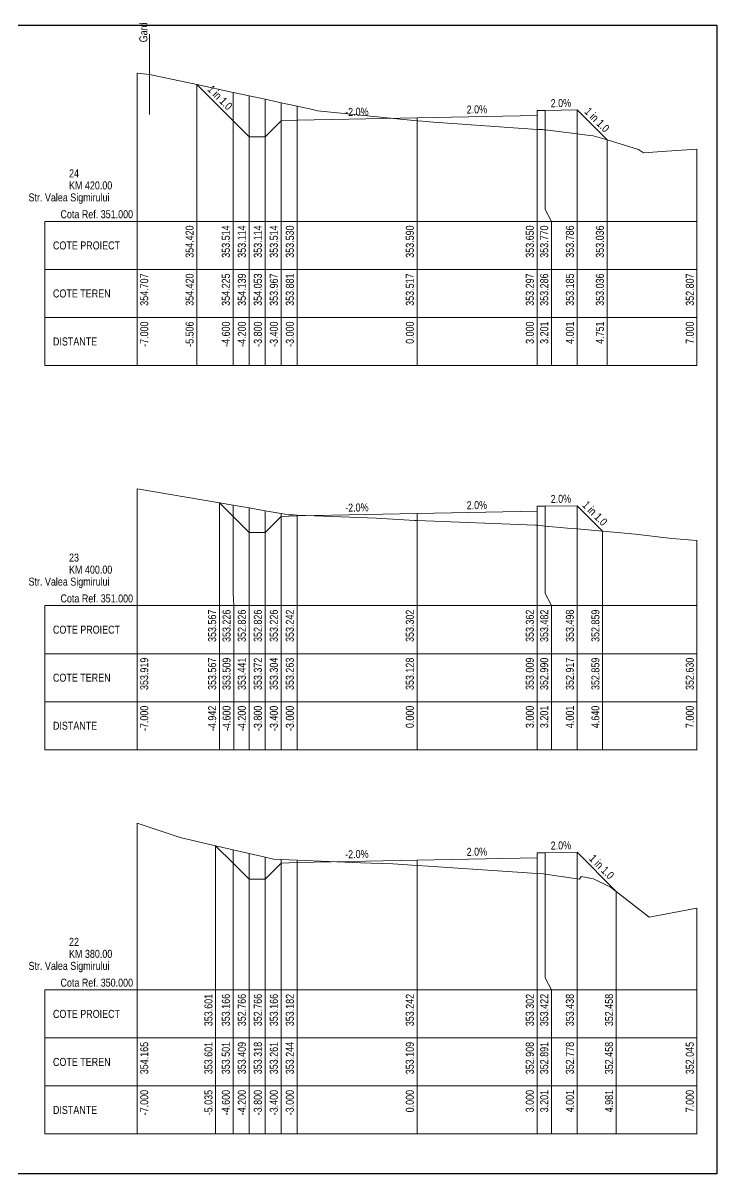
# Model space of a CAD drawing. Extents: x 1 to 634, y 0 to 594.
# Drawn here: x 217.15 to 234.5, y 0 to 28.76 of the extents above; entities that cross this region are included whole.
import ezdxf
from ezdxf.enums import TextEntityAlignment as Align

# ---------------------------------------------------------------- set-up
doc = ezdxf.new("R2010")
doc.units = 0
doc.header["$MEASUREMENT"] = 0
doc.layers.add('ARD-No Plot', color=1, linetype='Continuous', lineweight=0, plot=False)
for name, color, linetype, lineweight in [('Cartus', 7, 'Continuous', 0), ('DESIGN-TEXT', 7, 'Continuous', 0), ('EXISTING-TEXT', 7, 'Continuous', 0), ('LINES', 7, 'Continuous', 0), ('Text', 7, 'Continuous', 0), ('X-RL', 7, 'Continuous', 0), ('XPLOT-DESIGN', 5, 'Continuous', 0), ('XPLOT-EXISTING', 3, 'Continuous', 0), ('XPLOT-GRADE', 7, 'Continuous', 0), ('XPLOT-KM', 7, 'Continuous', 0), ('XPLOT-TITLE', 7, 'Continuous', 0)]:
    doc.layers.add(name, color=color, linetype=linetype, lineweight=lineweight)
doc.styles.add('$4$$0$Arial', font='arial.ttf', dxfattribs={"width": 0.8})

# ---------------------------------------------------------------- blocks, each defined once
blk = doc.blocks.new('$3$$0$A3_TRANSV_ALIN_TIRENA')
at = {"layer": ''}
blk.add_lwpolyline([(0, 0), (0, 287), (345, 287), (345, 0)], close=True, dxfattribs=at)

msp = doc.modelspace()

# ---------------------------------------------------------------- linework, layer by layer
at = {"layer": 'LINES'}
for p, q in [((220.309, 28.475), (220.309, 26.475)), ((220, 24.1), (220, 27.507)), ((220, 24.1), (220, 27.507)), ((221.494, 24.1), (221.494, 27.22)), ((221.494, 24.1), (221.494, 27.22)), ((221.494, 24.1), (221.494, 27.22)), ((222.4, 24.1), (222.4, 27.025)), ((222.4, 24.1), (222.4, 27.025)), ((222.4, 24.1), (222.4, 27.025)), ((222.8, 24.1), (222.8, 26.939)), ((222.8, 24.1), (222.8, 26.939)), ((222.8, 24.1), (222.8, 26.939)), ((223.2, 24.1), (223.2, 26.853)), ((223.2, 24.1), (223.2, 26.853)), ((223.2, 24.1), (223.2, 26.853)), ((223.6, 24.1), (223.6, 26.767)), ((223.6, 24.1), (223.6, 26.767)), ((223.6, 24.1), (223.6, 26.767)), ((224, 24.1), (224, 26.681)), ((224, 24.1), (224, 26.681)), ((224, 24.1), (224, 26.681)), ((230.201, 24.1), (230.201, 26.57)), ((230.201, 24.1), (230.201, 26.57)), ((230.201, 24.1), (230.201, 26.57)), ((231.001, 24.1), (231.001, 26.586)), ((231.001, 24.1), (231.001, 26.586)), ((231.001, 24.1), (231.001, 26.586)), ((227, 24.1), (227, 26.39)), ((227, 24.1), (227, 26.39)), ((227, 24.1), (227, 26.39)), ((230, 24.1), (230, 26.45)), ((230, 24.1), (230, 26.45)), ((230, 24.1), (230, 26.45)), ((231.751, 24.1), (231.751, 25.836)), ((231.751, 24.1), (231.751, 25.836)), ((231.751, 24.1), (231.751, 25.836)), ((234, 24.1), (234, 25.607)), ((234, 24.1), (234, 25.607)), ((220, 23.8), (220, 24.1)), ((220, 23.8), (220, 24.1)), ((221.494, 23.8), (221.494, 24.1)), ((221.494, 23.8), (221.494, 24.1)), ((221.494, 23.8), (221.494, 24.1)), ((222.4, 23.8), (222.4, 24.1)), ((222.4, 23.8), (222.4, 24.1)), ((222.4, 23.8), (222.4, 24.1)), ((222.8, 23.8), (222.8, 24.1)), ((222.8, 23.8), (222.8, 24.1)), ((222.8, 23.8), (222.8, 24.1)), ((223.2, 23.8), (223.2, 24.1)), ((223.2, 23.8), (223.2, 24.1)), ((223.2, 23.8), (223.2, 24.1)), ((223.6, 23.8), (223.6, 24.1)), ((223.6, 23.8), (223.6, 24.1)), ((223.6, 23.8), (223.6, 24.1)), ((224, 23.8), (224, 24.1)), ((224, 23.8), (224, 24.1)), ((224, 23.8), (224, 24.1)), ((227, 23.8), (227, 24.1)), ((227, 23.8), (227, 24.1)), ((227, 23.8), (227, 24.1)), ((230, 23.8), (230, 24.1)), ((230, 23.8), (230, 24.1)), ((230, 23.8), (230, 24.1)), ((230.36, 23.8), (230.201, 24.1)), ((230.36, 23.8), (230.201, 24.1)), ((230.36, 23.8), (230.201, 24.1)), ((231.001, 23.8), (231.001, 24.1)), ((231.001, 23.8), (231.001, 24.1)), ((231.001, 23.8), (231.001, 24.1)), ((231.751, 23.8), (231.751, 24.1)), ((231.751, 23.8), (231.751, 24.1)), ((231.751, 23.8), (231.751, 24.1)), ((234, 23.8), (234, 24.1)), ((234, 23.8), (234, 24.1)), ((217.698, 22.6), (217.698, 23.8)), ((217.698, 23.8), (220, 23.8)), ((220, 20.2), (220, 23.8)), ((220, 20.2), (220, 23.8)), ((220, 20.2), (220, 23.8)), ((220, 23.8), (234, 23.8)), ((221.494, 20.2), (221.494, 23.8)), ((221.494, 20.2), (221.494, 23.8)), ((221.494, 20.2), (221.494, 23.8)), ((222.4, 20.2), (222.4, 23.8)), ((222.4, 20.2), (222.4, 23.8)), ((222.4, 20.2), (222.4, 23.8)), ((222.8, 20.2), (222.8, 23.8)), ((222.8, 20.2), (222.8, 23.8)), ((222.8, 20.2), (222.8, 23.8)), ((223.2, 20.2), (223.2, 23.8)), ((223.2, 20.2), (223.2, 23.8)), ((223.2, 20.2), (223.2, 23.8)), ((223.6, 20.2), (223.6, 23.8)), ((223.6, 20.2), (223.6, 23.8)), ((223.6, 20.2), (223.6, 23.8)), ((224, 20.2), (224, 23.8)), ((224, 20.2), (224, 23.8)), ((224, 20.2), (224, 23.8)), ((227, 20.2), (227, 23.8)), ((227, 20.2), (227, 23.8)), ((227, 20.2), (227, 23.8)), ((230, 20.2), (230, 23.8)), ((230, 20.2), (230, 23.8)), ((230, 20.2), (230, 23.8)), ((230.36, 20.2), (230.36, 23.8)), ((230.36, 20.2), (230.36, 23.8)), ((230.36, 20.2), (230.36, 23.8)), ((231.001, 20.2), (231.001, 23.8)), ((231.001, 20.2), (231.001, 23.8)), ((231.001, 20.2), (231.001, 23.8)), ((231.751, 20.2), (231.751, 23.8)), ((231.751, 20.2), (231.751, 23.8)), ((231.751, 20.2), (231.751, 23.8)), ((234, 20.2), (234, 23.8)), ((234, 20.2), (234, 23.8)), ((234, 20.2), (234, 23.8)), ((217.698, 21.4), (217.698, 22.6)), ((217.698, 22.6), (220, 22.6)), ((220, 22.6), (217.698, 22.6)), ((220, 22.6), (234, 22.6)), ((217.698, 20.2), (217.698, 21.4)), ((217.698, 21.4), (220, 21.4)), ((220, 21.4), (217.698, 21.4)), ((220, 21.4), (234, 21.4)), ((220, 20.2), (217.698, 20.2)), ((220, 20.2), (234, 20.2)), ((220, 14.5), (220, 17.119)), ((220, 14.5), (220, 17.119)), ((222.058, 14.5), (222.058, 16.767)), ((222.058, 14.5), (222.058, 16.767)), ((222.058, 14.5), (222.058, 16.767)), ((222.4, 14.5), (222.4, 16.709)), ((222.4, 14.5), (222.4, 16.709)), ((222.4, 14.5), (222.4, 16.709)), ((230.201, 14.5), (230.201, 16.682)), ((230.201, 14.5), (230.201, 16.682)), ((230.201, 14.5), (230.201, 16.682)), ((231.001, 14.5), (231.001, 16.698)), ((231.001, 14.5), (231.001, 16.698)), ((231.001, 14.5), (231.001, 16.698)), ((222.8, 14.5), (222.8, 16.641)), ((222.8, 14.5), (222.8, 16.641)), ((222.8, 14.5), (222.8, 16.641)), ((223.2, 14.5), (223.2, 16.572)), ((223.2, 14.5), (223.2, 16.572)), ((223.2, 14.5), (223.2, 16.572)), ((223.6, 14.5), (223.6, 16.504)), ((223.6, 14.5), (223.6, 16.504)), ((223.6, 14.5), (223.6, 16.504)), ((224, 14.5), (224, 16.463)), ((224, 14.5), (224, 16.463)), ((224, 14.5), (224, 16.463)), ((227, 14.5), (227, 16.502)), ((227, 14.5), (227, 16.502)), ((227, 14.5), (227, 16.502)), ((230, 14.5), (230, 16.562)), ((230, 14.5), (230, 16.562)), ((230, 14.5), (230, 16.562)), ((231.64, 14.5), (231.64, 16.059)), ((231.64, 14.5), (231.64, 16.059)), ((231.64, 14.5), (231.64, 16.059)), ((234, 14.5), (234, 15.83)), ((234, 14.5), (234, 15.83)), ((220, 14.2), (220, 14.5)), ((220, 14.2), (220, 14.5)), ((222.058, 14.2), (222.058, 14.5)), ((222.058, 14.2), (222.058, 14.5)), ((222.058, 14.2), (222.058, 14.5)), ((222.418, 14.2), (222.4, 14.5)), ((222.418, 14.2), (222.4, 14.5)), ((222.418, 14.2), (222.4, 14.5)), ((222.8, 14.2), (222.8, 14.5)), ((222.8, 14.2), (222.8, 14.5)), ((222.8, 14.2), (222.8, 14.5)), ((223.2, 14.2), (223.2, 14.5)), ((223.2, 14.2), (223.2, 14.5)), ((223.2, 14.2), (223.2, 14.5)), ((223.6, 14.2), (223.6, 14.5)), ((223.6, 14.2), (223.6, 14.5)), ((223.6, 14.2), (223.6, 14.5)), ((224, 14.2), (224, 14.5)), ((224, 14.2), (224, 14.5)), ((224, 14.2), (224, 14.5)), ((227, 14.2), (227, 14.5)), ((227, 14.2), (227, 14.5)), ((227, 14.2), (227, 14.5)), ((230, 14.2), (230, 14.5)), ((230, 14.2), (230, 14.5)), ((230, 14.2), (230, 14.5)), ((230.36, 14.2), (230.201, 14.5)), ((230.36, 14.2), (230.201, 14.5)), ((230.36, 14.2), (230.201, 14.5)), ((231.001, 14.2), (231.001, 14.5)), ((231.001, 14.2), (231.001, 14.5)), ((231.001, 14.2), (231.001, 14.5)), ((231.64, 14.2), (231.64, 14.5)), ((231.64, 14.2), (231.64, 14.5)), ((231.64, 14.2), (231.64, 14.5)), ((234, 14.2), (234, 14.5)), ((234, 14.2), (234, 14.5)), ((217.698, 13), (217.698, 14.2)), ((217.698, 14.2), (220, 14.2)), ((220, 10.6), (220, 14.2)), ((220, 10.6), (220, 14.2)), ((220, 10.6), (220, 14.2)), ((220, 14.2), (234, 14.2)), ((222.058, 10.6), (222.058, 14.2)), ((222.058, 10.6), (222.058, 14.2)), ((222.058, 10.6), (222.058, 14.2)), ((222.418, 10.6), (222.418, 14.2)), ((222.418, 10.6), (222.418, 14.2)), ((222.418, 10.6), (222.418, 14.2)), ((222.8, 10.6), (222.8, 14.2)), ((222.8, 10.6), (222.8, 14.2)), ((222.8, 10.6), (222.8, 14.2)), ((223.2, 10.6), (223.2, 14.2)), ((223.2, 10.6), (223.2, 14.2)), ((223.2, 10.6), (223.2, 14.2)), ((223.6, 10.6), (223.6, 14.2)), ((223.6, 10.6), (223.6, 14.2)), ((223.6, 10.6), (223.6, 14.2)), ((224, 10.6), (224, 14.2)), ((224, 10.6), (224, 14.2)), ((224, 10.6), (224, 14.2)), ((227, 10.6), (227, 14.2)), ((227, 10.6), (227, 14.2)), ((227, 10.6), (227, 14.2)), ((230, 10.6), (230, 14.2)), ((230, 10.6), (230, 14.2)), ((230, 10.6), (230, 14.2)), ((230.36, 10.6), (230.36, 14.2)), ((230.36, 10.6), (230.36, 14.2)), ((230.36, 10.6), (230.36, 14.2)), ((231.001, 10.6), (231.001, 14.2)), ((231.001, 10.6), (231.001, 14.2)), ((231.001, 10.6), (231.001, 14.2)), ((231.64, 10.6), (231.64, 14.2)), ((231.64, 10.6), (231.64, 14.2)), ((231.64, 10.6), (231.64, 14.2)), ((234, 10.6), (234, 14.2)), ((234, 10.6), (234, 14.2)), ((234, 10.6), (234, 14.2)), ((217.698, 11.8), (217.698, 13)), ((217.698, 13), (220, 13)), ((220, 13), (217.698, 13)), ((220, 13), (234, 13)), ((217.698, 10.6), (217.698, 11.8)), ((217.698, 11.8), (220, 11.8)), ((220, 11.8), (217.698, 11.8)), ((220, 11.8), (234, 11.8)), ((220, 10.6), (217.698, 10.6)), ((220, 10.6), (234, 10.6)), ((220, 4.9), (220, 8.765)), ((220, 4.9), (220, 8.765)), ((221.965, 4.9), (221.965, 8.201)), ((221.965, 4.9), (221.965, 8.201)), ((221.965, 4.9), (221.965, 8.201)), ((222.4, 4.9), (222.4, 8.101)), ((222.4, 4.9), (222.4, 8.101)), ((222.4, 4.9), (222.4, 8.101)), ((222.8, 4.9), (222.8, 8.009)), ((222.8, 4.9), (222.8, 8.009)), ((222.8, 4.9), (222.8, 8.009)), ((223.2, 4.9), (223.2, 7.918)), ((223.2, 4.9), (223.2, 7.918)), ((223.2, 4.9), (223.2, 7.918)), ((223.6, 4.9), (223.6, 7.861)), ((223.6, 4.9), (223.6, 7.861)), ((223.6, 4.9), (223.6, 7.861)), ((224, 4.9), (224, 7.844)), ((224, 4.9), (224, 7.844)), ((224, 4.9), (224, 7.844)), ((227, 4.9), (227, 7.842)), ((227, 4.9), (227, 7.842)), ((227, 4.9), (227, 7.842)), ((230, 4.9), (230, 7.902)), ((230, 4.9), (230, 7.902)), ((230, 4.9), (230, 7.902)), ((230.201, 4.9), (230.201, 8.022)), ((230.201, 4.9), (230.201, 8.022)), ((230.201, 4.9), (230.201, 8.022)), ((231.001, 4.9), (231.001, 8.038)), ((231.001, 4.9), (231.001, 8.038)), ((231.001, 4.9), (231.001, 8.038)), ((231.981, 4.9), (231.981, 7.058)), ((231.981, 4.9), (231.981, 7.058)), ((231.981, 4.9), (231.981, 7.058)), ((234, 4.9), (234, 6.645)), ((234, 4.9), (234, 6.645)), ((220, 4.6), (220, 4.9)), ((220, 4.6), (220, 4.9)), ((221.965, 4.6), (221.965, 4.9)), ((221.965, 4.6), (221.965, 4.9)), ((221.965, 4.6), (221.965, 4.9)), ((222.4, 4.6), (222.4, 4.9)), ((222.4, 4.6), (222.4, 4.9)), ((222.4, 4.6), (222.4, 4.9)), ((222.8, 4.6), (222.8, 4.9)), ((222.8, 4.6), (222.8, 4.9)), ((222.8, 4.6), (222.8, 4.9)), ((223.2, 4.6), (223.2, 4.9)), ((223.2, 4.6), (223.2, 4.9)), ((223.2, 4.6), (223.2, 4.9)), ((223.6, 4.6), (223.6, 4.9)), ((223.6, 4.6), (223.6, 4.9)), ((223.6, 4.6), (223.6, 4.9)), ((224, 4.6), (224, 4.9)), ((224, 4.6), (224, 4.9)), ((224, 4.6), (224, 4.9)), ((227, 4.6), (227, 4.9)), ((227, 4.6), (227, 4.9)), ((227, 4.6), (227, 4.9)), ((230, 4.6), (230, 4.9)), ((230, 4.6), (230, 4.9)), ((230, 4.6), (230, 4.9)), ((230.36, 4.6), (230.201, 4.9)), ((230.36, 4.6), (230.201, 4.9)), ((230.36, 4.6), (230.201, 4.9)), ((231.001, 4.6), (231.001, 4.9)), ((231.001, 4.6), (231.001, 4.9)), ((231.001, 4.6), (231.001, 4.9)), ((231.981, 4.6), (231.981, 4.9)), ((231.981, 4.6), (231.981, 4.9)), ((231.981, 4.6), (231.981, 4.9)), ((234, 4.6), (234, 4.9)), ((234, 4.6), (234, 4.9)), ((217.698, 3.4), (217.698, 4.6)), ((217.698, 4.6), (220, 4.6)), ((220, 1), (220, 4.6)), ((220, 1), (220, 4.6)), ((220, 1), (220, 4.6)), ((220, 4.6), (234, 4.6)), ((221.965, 1), (221.965, 4.6)), ((221.965, 1), (221.965, 4.6)), ((221.965, 1), (221.965, 4.6)), ((222.4, 1), (222.4, 4.6)), ((222.4, 1), (222.4, 4.6)), ((222.4, 1), (222.4, 4.6)), ((222.8, 1), (222.8, 4.6)), ((222.8, 1), (222.8, 4.6)), ((222.8, 1), (222.8, 4.6)), ((223.2, 1), (223.2, 4.6)), ((223.2, 1), (223.2, 4.6)), ((223.2, 1), (223.2, 4.6)), ((223.6, 1), (223.6, 4.6)), ((223.6, 1), (223.6, 4.6)), ((223.6, 1), (223.6, 4.6)), ((224, 1), (224, 4.6)), ((224, 1), (224, 4.6)), ((224, 1), (224, 4.6)), ((227, 1), (227, 4.6)), ((227, 1), (227, 4.6)), ((227, 1), (227, 4.6)), ((230, 1), (230, 4.6)), ((230, 1), (230, 4.6)), ((230, 1), (230, 4.6)), ((230.36, 1), (230.36, 4.6)), ((230.36, 1), (230.36, 4.6)), ((230.36, 1), (230.36, 4.6)), ((231.001, 1), (231.001, 4.6)), ((231.001, 1), (231.001, 4.6)), ((231.001, 1), (231.001, 4.6)), ((231.981, 1), (231.981, 4.6)), ((231.981, 1), (231.981, 4.6)), ((231.981, 1), (231.981, 4.6)), ((234, 1), (234, 4.6)), ((234, 1), (234, 4.6)), ((234, 1), (234, 4.6)), ((217.698, 2.2), (217.698, 3.4)), ((217.698, 3.4), (220, 3.4)), ((220, 3.4), (217.698, 3.4)), ((220, 3.4), (234, 3.4)), ((217.698, 1), (217.698, 2.2)), ((217.698, 2.2), (220, 2.2)), ((220, 2.2), (217.698, 2.2)), ((220, 2.2), (234, 2.2)), ((220, 1), (217.698, 1)), ((220, 1), (234, 1))]:
    msp.add_line(p, q, dxfattribs=at)
at = {"layer": 'XPLOT-DESIGN'}
for p, q in [((221.494, 27.22), (222.4, 26.314)), ((230, 26.45), (230.001, 26.57)), ((230.001, 26.57), (230.201, 26.57)), ((230.201, 26.57), (231.001, 26.586)), ((231.001, 26.586), (231.751, 25.836)), ((222.4, 26.314), (222.8, 25.914)), ((223.2, 25.914), (223.6, 26.314)), ((223.6, 26.314), (224, 26.33)), ((224, 26.33), (227, 26.39)), ((227, 26.39), (230, 26.45)), ((222.8, 25.914), (223.2, 25.914)), ((222.058, 16.767), (222.4, 16.426)), ((230, 16.562), (230.001, 16.682)), ((230.001, 16.682), (230.201, 16.682)), ((230.201, 16.682), (231.001, 16.698)), ((231.001, 16.698), (231.64, 16.059)), ((222.4, 16.426), (222.8, 16.026)), ((223.2, 16.026), (223.6, 16.426)), ((223.6, 16.426), (224, 16.442)), ((224, 16.442), (227, 16.502)), ((227, 16.502), (230, 16.562)), ((222.8, 16.026), (223.2, 16.026)), ((221.965, 8.201), (222.4, 7.766)), ((222.4, 7.766), (222.8, 7.366)), ((223.2, 7.366), (223.6, 7.766)), ((223.6, 7.766), (224, 7.782)), ((224, 7.782), (227, 7.842)), ((227, 7.842), (230, 7.902)), ((230, 7.902), (230.001, 8.022)), ((230.001, 8.022), (230.201, 8.022)), ((230.201, 8.022), (231.001, 8.038)), ((231.001, 8.038), (231.981, 7.058)), ((222.8, 7.366), (223.2, 7.366))]:
    msp.add_line(p, q, dxfattribs=at)
at = {"layer": 'XPLOT-EXISTING'}
for p, q in [((220, 27.507), (220, 27.507)), ((220, 27.507), (220.309, 27.475)), ((220.309, 27.475), (221.494, 27.22)), ((221.494, 27.22), (222.4, 27.025)), ((222.4, 27.025), (222.8, 26.939)), ((222.8, 26.939), (223.2, 26.853)), ((223.2, 26.853), (223.6, 26.767)), ((223.6, 26.767), (224, 26.681)), ((224, 26.681), (224.355, 26.605)), ((224.355, 26.605), (224.51, 26.559)), ((224.51, 26.559), (227, 26.317)), ((227, 26.317), (227, 26.317)), ((227, 26.317), (227.138, 26.303)), ((227.138, 26.303), (227.41, 26.276)), ((227.41, 26.276), (227.416, 26.276)), ((227.416, 26.276), (230, 26.097)), ((230, 26.097), (230.003, 26.096)), ((230.003, 26.096), (230.086, 26.093)), ((230.086, 26.093), (230.143, 26.093)), ((230.143, 26.093), (230.174, 26.09)), ((230.174, 26.09), (230.201, 26.086)), ((230.201, 26.086), (231.001, 25.985)), ((231.001, 25.985), (231.312, 25.946)), ((231.312, 25.946), (231.326, 25.955)), ((231.326, 25.955), (231.406, 25.942)), ((231.406, 25.942), (231.751, 25.836)), ((231.751, 25.836), (232.539, 25.595)), ((232.539, 25.595), (232.663, 25.51)), ((233.247, 25.558), (234, 25.607)), ((232.663, 25.51), (233.247, 25.558)), ((220, 17.119), (220, 17.119)), ((220, 17.119), (222.058, 16.767)), ((222.058, 16.767), (222.4, 16.709)), ((222.4, 16.709), (222.8, 16.641)), ((222.8, 16.641), (223.2, 16.572)), ((223.2, 16.572), (223.6, 16.504)), ((223.6, 16.504), (223.783, 16.472)), ((223.783, 16.472), (223.91, 16.467)), ((223.91, 16.467), (224, 16.463)), ((224, 16.463), (225.981, 16.384)), ((225.981, 16.384), (226.943, 16.33)), ((226.943, 16.33), (227, 16.328)), ((227, 16.328), (227, 16.328)), ((227, 16.328), (229.962, 16.212)), ((229.962, 16.212), (230, 16.209)), ((230, 16.209), (230.201, 16.19)), ((230.201, 16.19), (230.759, 16.139)), ((230.759, 16.139), (231.001, 16.117)), ((231.001, 16.117), (231.64, 16.059)), ((231.64, 16.059), (232.459, 15.985)), ((232.459, 15.985), (233.373, 15.881)), ((233.373, 15.881), (234, 15.83)), ((220, 8.765), (220, 8.765)), ((220, 8.765), (221.08, 8.403)), ((221.08, 8.403), (221.965, 8.201)), ((221.965, 8.201), (222.4, 8.101)), ((222.4, 8.101), (222.8, 8.009)), ((222.8, 8.009), (223.2, 7.918)), ((223.2, 7.918), (223.414, 7.869)), ((223.414, 7.869), (223.6, 7.861)), ((223.6, 7.861), (224, 7.844)), ((224, 7.844), (225.591, 7.777)), ((225.591, 7.777), (226.397, 7.748)), ((226.397, 7.748), (227, 7.709)), ((227, 7.709), (227, 7.709)), ((227, 7.709), (227.279, 7.69)), ((227.279, 7.69), (230, 7.508)), ((230, 7.508), (230.159, 7.497)), ((230.159, 7.497), (230.201, 7.491)), ((230.201, 7.491), (231.001, 7.378)), ((231.001, 7.378), (231.062, 7.369)), ((231.062, 7.369), (231.104, 7.432)), ((231.104, 7.432), (231.412, 7.378)), ((231.412, 7.378), (231.837, 7.17)), ((231.837, 7.17), (231.981, 7.058)), ((231.981, 7.058), (232.807, 6.417)), ((232.807, 6.417), (234, 6.645))]:
    msp.add_line(p, q, dxfattribs=at)

# ---------------------------------------------------------------- block references
at = {"layer": 'Cartus', "xscale": 0.1, "yscale": 0.1, "zscale": 0.1}
msp.add_blockref('$3$$0$A3_TRANSV_ALIN_TIRENA', (200, 0), dxfattribs=at)

# ---------------------------------------------------------------- texts
at = {"layer": 'ARD-No Plot', "style": '$4$$0$Arial', "width": 0.8}
for p in [(218.3, 24.3), (218.3, 14.7), (218.3, 5.1)]:
    msp.add_text('Str. Valea Sigmirului', height=0.2, dxfattribs=at).set_placement(p, align=Align.CENTER)
at = {"layer": 'DESIGN-TEXT', "style": '$4$$0$Arial', "width": 0.8}
for s, p in [('354.420', (221.414, 23.7)), ('353.514', (222.32, 23.7)), ('353.114', (222.72, 23.7)), ('353.114', (223.12, 23.7)), ('353.514', (223.52, 23.7)), ('353.530', (223.92, 23.7)), ('353.590', (226.92, 23.7)), ('353.650', (229.92, 23.7)), ('353.770', (230.28, 23.7)), ('353.786', (230.921, 23.7)), ('353.036', (231.671, 23.7)), ('353.567', (221.978, 14.1)), ('353.226', (222.338, 14.1)), ('352.826', (222.72, 14.1)), ('352.826', (223.12, 14.1)), ('353.226', (223.52, 14.1)), ('353.242', (223.92, 14.1)), ('353.302', (226.92, 14.1)), ('353.362', (229.92, 14.1)), ('353.482', (230.28, 14.1)), ('353.498', (230.921, 14.1)), ('352.859', (231.56, 14.1)), ('353.601', (221.885, 4.5)), ('353.166', (222.32, 4.5)), ('352.766', (222.72, 4.5)), ('352.766', (223.12, 4.5)), ('353.166', (223.52, 4.5)), ('353.182', (223.92, 4.5)), ('353.242', (226.92, 4.5)), ('353.302', (229.92, 4.5)), ('353.422', (230.28, 4.5)), ('353.438', (230.921, 4.5)), ('352.458', (231.901, 4.5))]:
    msp.add_text(s, height=0.2, rotation=90, dxfattribs=at).set_placement(p, align=Align.RIGHT)
at = {"layer": 'EXISTING-TEXT', "style": '$4$$0$Arial', "width": 0.8}
for s, p in [('354.707', (220.28, 22.5)), ('354.707', (220.28, 22.5)), ('354.420', (221.414, 22.5)), ('354.225', (222.32, 22.5)), ('354.139', (222.72, 22.5)), ('354.053', (223.12, 22.5)), ('353.967', (223.52, 22.5)), ('353.881', (223.92, 22.5)), ('353.517', (226.92, 22.5)), ('353.517', (226.92, 22.5)), ('353.297', (229.92, 22.5)), ('353.286', (230.28, 22.5)), ('353.185', (230.921, 22.5)), ('353.036', (231.671, 22.5)), ('352.807', (233.92, 22.5)), ('353.919', (220.28, 12.9)), ('353.919', (220.28, 12.9)), ('353.567', (221.978, 12.9)), ('353.509', (222.338, 12.9)), ('353.441', (222.72, 12.9)), ('353.372', (223.12, 12.9)), ('353.304', (223.52, 12.9)), ('353.263', (223.92, 12.9)), ('353.128', (226.92, 12.9)), ('353.128', (226.92, 12.9)), ('353.009', (229.92, 12.9)), ('352.990', (230.28, 12.9)), ('352.917', (230.921, 12.9)), ('352.859', (231.56, 12.9)), ('352.630', (233.92, 12.9)), ('354.165', (220.28, 3.3)), ('354.165', (220.28, 3.3)), ('353.601', (221.885, 3.3)), ('353.501', (222.32, 3.3)), ('353.409', (222.72, 3.3)), ('353.318', (223.12, 3.3)), ('353.261', (223.52, 3.3)), ('353.244', (223.92, 3.3)), ('353.109', (226.92, 3.3)), ('353.109', (226.92, 3.3)), ('352.908', (229.92, 3.3)), ('352.891', (230.28, 3.3)), ('352.778', (230.921, 3.3)), ('352.458', (231.901, 3.3)), ('352.045', (233.92, 3.3))]:
    msp.add_text(s, height=0.2, rotation=90, dxfattribs=at).set_placement(p, align=Align.RIGHT)
at = {"layer": 'Text', "style": '$4$$0$Arial', "width": 0.8}
msp.add_text('Gard', height=0.2, rotation=90, dxfattribs=at).set_placement((220.259, 28.275))
for s, p in [('-7.000', (220.28, 21.3)), ('-7.000', (220.28, 21.3)), ('-5.506', (221.414, 21.3)), ('-5.506', (221.414, 21.3)), ('-5.506', (221.414, 21.3)), ('-4.600', (222.32, 21.3)), ('-4.600', (222.32, 21.3)), ('-4.600', (222.32, 21.3)), ('-4.200', (222.72, 21.3)), ('-4.200', (222.72, 21.3)), ('-4.200', (222.72, 21.3)), ('-3.800', (223.12, 21.3)), ('-3.800', (223.12, 21.3)), ('-3.800', (223.12, 21.3)), ('-3.400', (223.52, 21.3)), ('-3.400', (223.52, 21.3)), ('-3.400', (223.52, 21.3)), ('-3.000', (223.92, 21.3)), ('-3.000', (223.92, 21.3)), ('-3.000', (223.92, 21.3)), ('0.000', (226.92, 21.3)), ('0.000', (226.92, 21.3)), ('0.000', (226.92, 21.3)), ('3.000', (229.92, 21.3)), ('3.000', (229.92, 21.3)), ('3.000', (229.92, 21.3)), ('3.201', (230.28, 21.3)), ('3.201', (230.28, 21.3)), ('3.201', (230.28, 21.3)), ('4.001', (230.921, 21.3)), ('4.001', (230.921, 21.3)), ('4.001', (230.921, 21.3)), ('4.751', (231.671, 21.3)), ('4.751', (231.671, 21.3)), ('4.751', (231.671, 21.3)), ('7.000', (233.92, 21.3)), ('7.000', (233.92, 21.3)), ('-7.000', (220.28, 11.7)), ('-7.000', (220.28, 11.7)), ('-4.942', (221.978, 11.7)), ('-4.942', (221.978, 11.7)), ('-4.942', (221.978, 11.7)), ('-4.600', (222.338, 11.7)), ('-4.600', (222.338, 11.7)), ('-4.600', (222.338, 11.7)), ('-4.200', (222.72, 11.7)), ('-4.200', (222.72, 11.7)), ('-4.200', (222.72, 11.7)), ('-3.800', (223.12, 11.7)), ('-3.800', (223.12, 11.7)), ('-3.800', (223.12, 11.7)), ('-3.400', (223.52, 11.7)), ('-3.400', (223.52, 11.7)), ('-3.400', (223.52, 11.7)), ('-3.000', (223.92, 11.7)), ('-3.000', (223.92, 11.7)), ('-3.000', (223.92, 11.7)), ('0.000', (226.92, 11.7)), ('0.000', (226.92, 11.7)), ('0.000', (226.92, 11.7)), ('3.000', (229.92, 11.7)), ('3.000', (229.92, 11.7)), ('3.000', (229.92, 11.7)), ('3.201', (230.28, 11.7)), ('3.201', (230.28, 11.7)), ('3.201', (230.28, 11.7)), ('4.001', (230.921, 11.7)), ('4.001', (230.921, 11.7)), ('4.001', (230.921, 11.7)), ('4.640', (231.56, 11.7)), ('4.640', (231.56, 11.7)), ('4.640', (231.56, 11.7)), ('7.000', (233.92, 11.7)), ('7.000', (233.92, 11.7)), ('-7.000', (220.28, 2.1)), ('-7.000', (220.28, 2.1)), ('-5.035', (221.885, 2.1)), ('-5.035', (221.885, 2.1)), ('-5.035', (221.885, 2.1)), ('-4.600', (222.32, 2.1)), ('-4.600', (222.32, 2.1)), ('-4.600', (222.32, 2.1)), ('-4.200', (222.72, 2.1)), ('-4.200', (222.72, 2.1)), ('-4.200', (222.72, 2.1)), ('-3.800', (223.12, 2.1)), ('-3.800', (223.12, 2.1)), ('-3.800', (223.12, 2.1)), ('-3.400', (223.52, 2.1)), ('-3.400', (223.52, 2.1)), ('-3.400', (223.52, 2.1)), ('-3.000', (223.92, 2.1)), ('-3.000', (223.92, 2.1)), ('-3.000', (223.92, 2.1)), ('0.000', (226.92, 2.1)), ('0.000', (226.92, 2.1)), ('0.000', (226.92, 2.1)), ('3.000', (229.92, 2.1)), ('3.000', (229.92, 2.1)), ('3.000', (229.92, 2.1)), ('3.201', (230.28, 2.1)), ('3.201', (230.28, 2.1)), ('3.201', (230.28, 2.1)), ('4.001', (230.921, 2.1)), ('4.001', (230.921, 2.1)), ('4.001', (230.921, 2.1)), ('4.981', (231.901, 2.1)), ('4.981', (231.901, 2.1)), ('4.981', (231.901, 2.1)), ('7.000', (233.92, 2.1)), ('7.000', (233.92, 2.1))]:
    msp.add_text(s, height=0.2, rotation=90, dxfattribs=at).set_placement(p, align=Align.RIGHT)
at = {"layer": 'X-RL', "style": '$4$$0$Arial', "width": 0.8}
for s, p in [('Cota Ref. 351.000', (219.9, 23.88)), ('Cota Ref. 351.000', (219.9, 14.28)), ('Cota Ref. 350.000', (219.9, 4.68))]:
    msp.add_text(s, height=0.2, dxfattribs=at).set_placement(p, align=Align.RIGHT)
at = {"layer": 'XPLOT-GRADE', "style": '$4$$0$Arial', "width": 0.8}
for s, rotation, p in [('1 in 1.0', 315, (222.004, 26.824)), ('2.0%', 1.1458, (230.599, 26.658)), ('-2.0%', 1.1458, (225.498, 26.44)), ('2.0%', 1.1458, (228.498, 26.5)), ('1 in 1.0', 315, (231.432, 26.268)), ('2.0%', 1.1458, (230.599, 16.77)), ('-2.0%', 1.1458, (225.498, 16.552)), ('2.0%', 1.1458, (228.498, 16.612)), ('1 in 1.0', 315, (231.377, 16.435)), ('-2.0%', 1.1458, (225.498, 7.892)), ('2.0%', 1.1458, (228.498, 7.952)), ('2.0%', 1.1458, (230.599, 8.11)), ('1 in 1.0', 315, (231.548, 7.605))]:
    msp.add_text(s, height=0.2, rotation=rotation, dxfattribs=at).set_placement(p, align=Align.CENTER)
at = {"layer": 'XPLOT-KM', "style": '$4$$0$Arial', "width": 0.8}
for s, p in [('24', (218.3, 24.9)), ('KM 420.00', (218.3, 24.6)), ('23', (218.3, 15.3)), ('KM 400.00', (218.3, 15)), ('22', (218.3, 5.7)), ('KM 380.00', (218.3, 5.4))]:
    msp.add_text(s, height=0.2, dxfattribs=at).set_placement(p)
at = {"layer": 'XPLOT-TITLE', "style": '$4$$0$Arial', "width": 0.8}
for s, p in [('COTE PROIECT', (217.898, 23.1)), ('COTE TEREN', (217.898, 21.9)), ('DISTANTE', (217.898, 20.7)), ('COTE PROIECT', (217.898, 13.5)), ('COTE TEREN', (217.898, 12.3)), ('DISTANTE', (217.898, 11.1)), ('COTE PROIECT', (217.898, 3.9)), ('COTE TEREN', (217.898, 2.7)), ('DISTANTE', (217.898, 1.5))]:
    msp.add_text(s, height=0.2, dxfattribs=at).set_placement(p)

doc.saveas('drawing.dxf')
